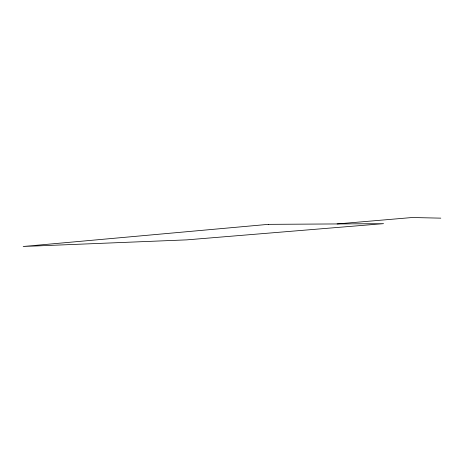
<?xml version="1.0" encoding="UTF-8"?>
<svg xmlns="http://www.w3.org/2000/svg" width="464" height="464" viewBox="0 0 464 464"><rect width="100%" height="100%" fill="white"/><g stroke="black" fill="none" stroke-linecap="round" stroke-linejoin="round"><path stroke-width="0.7" d="M337.084 223.938L412.264 217.517L440.8 218.15M268.366 224.35L23.2 246.483L186.725 239.871L383.537 223.66L268.366 224.35"/></g></svg>
